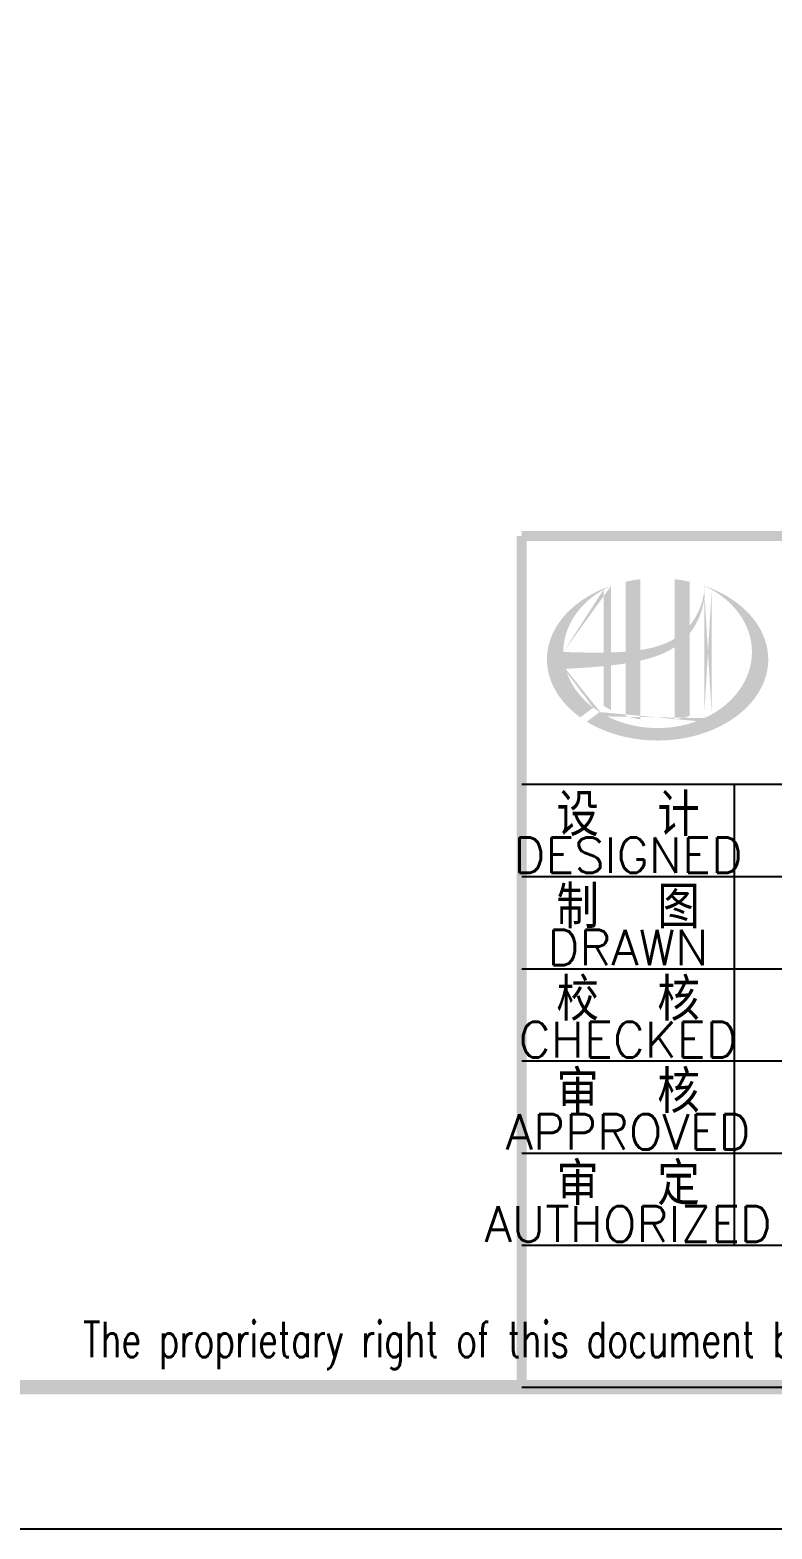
# Model space of a CAD drawing. Extents: x -14715 to 4269, y -24538 to -12228.
# Drawn here: x -12942 to -12889.7, y -24537.6 to -24431.9 of the extents above; entities that cross this region are included whole.
import ezdxf
from ezdxf.enums import TextEntityAlignment as Align

# ---------------------------------------------------------------- set-up
doc = ezdxf.new("R2010")
doc.units = 0
doc.header["$LTSCALE"] = 2000
doc.header["$MEASUREMENT"] = 0
doc.layers.get('0').update_dxf_attribs({"linetype": 'CONTINUOUS'})
doc.styles.add('ECEC_TQ', font='txt_l.shx', dxfattribs={"bigfont": 'hztxt_l.shx'})

msp = doc.modelspace()

# ---------------------------------------------------------------- hatches: boundary and pattern name
h = msp.add_hatch(color=256)
edge = h.paths.add_edge_path()
edge.add_spline(control_points=[(-12898.957, -24476.346), (-12898.896, -24476.332), (-12898.835, -24476.318), (-12898.344, -24476.199), (-12897.918, -24476.069), (-12897.168, -24475.758), (-12896.838, -24475.588), (-12896.53, -24475.383)], knot_values=[61.629012, 61.629012, 61.629012, 61.629012, 63.3304306, 63.3304306, 75.3536336, 75.3536336, 85.3986489, 85.3986489, 85.3986489, 85.3986489], degree=3, periodic=0)
edge.add_line((-12896.53, -24475.383), (-12896.53, -24480.485))
edge.add_spline(control_points=[(-12896.53, -24480.485), (-12896.358, -24480.457), (-12896.188, -24480.424), (-12895.841, -24480.343), (-12895.664, -24480.295), (-12895.49, -24480.241)], knot_values=[4.9084564, 4.9084564, 4.9084564, 4.9084564, 4.9928212, 4.9928212, 5.0830337, 5.0830337, 5.0830337, 5.0830337], degree=3, periodic=0)
edge.add_line((-12895.49, -24480.241), (-12895.49, -24474.426))
edge.add_spline(control_points=[(-12895.49, -24474.426), (-12895.403, -24474.317), (-12895.321, -24474.203), (-12895.061, -24473.807), (-12894.904, -24473.507), (-12894.611, -24472.779), (-12894.499, -24472.342), (-12894.452, -24471.888), (-12894.451, -24471.876), (-12894.45, -24471.863)], knot_values=[97.9917441, 97.9917441, 97.9917441, 97.9917441, 101.6421898, 101.6421898, 110.3379755, 110.3379755, 121.9343221, 121.9343221, 122.2706915, 122.2706915, 122.2706915, 122.2706915], degree=3, periodic=0)
edge.add_line((-12894.45, -24471.863), (-12894.45, -24471.159))
edge.add_spline(control_points=[(-12894.45, -24471.159), (-12894.451, -24471.235), (-12894.454, -24471.312), (-12894.46, -24471.389)], knot_values=[126.194075, 126.194075, 126.194075, 126.194075, 128.3967624, 128.3967624, 128.3967624, 128.3967624], degree=3, periodic=0)
edge.add_spline(control_points=[(-12894.46, -24471.389), (-12894.465, -24471.451), (-12894.471, -24471.513), (-12894.479, -24471.575)], knot_values=[124.4170495, 124.4170495, 124.4170495, 124.4170495, 126.194075, 126.194075, 126.194075, 126.194075], degree=3, periodic=0)
edge.add_spline(control_points=[(-12894.479, -24471.575), (-12894.49, -24471.666), (-12894.505, -24471.757), (-12894.523, -24471.848)], knot_values=[121.8052898, 121.8052898, 121.8052898, 121.8052898, 124.4170495, 124.4170495, 124.4170495, 124.4170495], degree=3, periodic=0)
edge.add_spline(control_points=[(-12894.523, -24471.848), (-12894.547, -24471.97), (-12894.576, -24472.091), (-12894.611, -24472.211)], knot_values=[118.3157402, 118.3157402, 118.3157402, 118.3157402, 121.8052898, 121.8052898, 121.8052898, 121.8052898], degree=3, periodic=0)
edge.add_spline(control_points=[(-12894.611, -24472.211), (-12894.646, -24472.332), (-12894.686, -24472.453), (-12894.732, -24472.571)], knot_values=[114.7959879, 114.7959879, 114.7959879, 114.7959879, 118.3157402, 118.3157402, 118.3157402, 118.3157402], degree=3, periodic=0)
edge.add_spline(control_points=[(-12894.732, -24472.571), (-12894.777, -24472.688), (-12894.826, -24472.804), (-12894.881, -24472.917)], knot_values=[111.3296409, 111.3296409, 111.3296409, 111.3296409, 114.7959879, 114.7959879, 114.7959879, 114.7959879], degree=3, periodic=0)
edge.add_spline(control_points=[(-12894.881, -24472.917), (-12894.936, -24473.033), (-12894.996, -24473.146), (-12895.061, -24473.257)], knot_values=[107.7952896, 107.7952896, 107.7952896, 107.7952896, 111.3296409, 111.3296409, 111.3296409, 111.3296409], degree=3, periodic=0)
edge.add_spline(control_points=[(-12895.061, -24473.257), (-12895.124, -24473.365), (-12895.191, -24473.471), (-12895.262, -24473.573)], knot_values=[104.3435789, 104.3435789, 104.3435789, 104.3435789, 107.7952896, 107.7952896, 107.7952896, 107.7952896], degree=3, periodic=0)
edge.add_spline(control_points=[(-12895.262, -24473.573), (-12895.334, -24473.677), (-12895.41, -24473.778), (-12895.49, -24473.875)], knot_values=[100.8506997, 100.8506997, 100.8506997, 100.8506997, 104.3435789, 104.3435789, 104.3435789, 104.3435789], degree=3, periodic=0)
edge.add_line((-12895.49, -24473.875), (-12895.49, -24470.782))
edge.add_spline(control_points=[(-12895.49, -24470.782), (-12895.83, -24470.706), (-12896.178, -24470.647), (-12896.53, -24470.606)], knot_values=[4.4239994, 4.4239994, 4.4239994, 4.4239994, 4.5587406, 4.5587406, 4.5587406, 4.5587406], degree=3, periodic=0)
edge.add_line((-12896.53, -24470.606), (-12896.53, -24474.788))
edge.add_spline(control_points=[(-12896.53, -24474.788), (-12897.249, -24475.233), (-12898.091, -24475.465), (-12898.957, -24475.596)], knot_values=[63.2462151, 63.2462151, 63.2462151, 63.2462151, 87.6891235, 87.6891235, 87.6891235, 87.6891235], degree=3, periodic=0)
edge.add_line((-12898.957, -24475.596), (-12898.957, -24470.606))
edge.add_spline(control_points=[(-12898.957, -24470.606), (-12899.308, -24470.647), (-12899.656, -24470.706), (-12899.997, -24470.782)], knot_values=[4.8660382, 4.8660382, 4.8660382, 4.8660382, 5.0007773, 5.0007773, 5.0007773, 5.0007773], degree=3, periodic=0)
edge.add_line((-12899.997, -24470.782), (-12899.997, -24475.71))
edge.add_spline(control_points=[(-12899.997, -24475.71), (-12900.014, -24475.711), (-12900.363, -24475.738), (-12900.709, -24475.755), (-12901.037, -24475.766)], knot_values=[43.6573559, 43.6573559, 43.6573559, 43.6573559, 44.1342527, 53.4970917, 53.4970917, 53.4970917, 53.4970917], degree=3, periodic=0)
edge.add_line((-12901.037, -24475.766), (-12901.037, -24471.074))
edge.add_spline(control_points=[(-12901.037, -24471.074), (-12901.207, -24471.133), (-12901.375, -24471.196), (-12901.539, -24471.263)], knot_values=[5.1415698, 5.1415698, 5.1415698, 5.1415698, 5.2129208, 5.2129208, 5.2129208, 5.2129208], degree=3, periodic=0)
edge.add_spline(control_points=[(-12901.539, -24471.263), (-12901.608, -24471.291), (-12901.676, -24471.32), (-12901.998, -24471.462), (-12902.244, -24471.585), (-12902.479, -24471.717)], knot_values=[5.2129208, 5.2129208, 5.2129208, 5.2129208, 5.2429596, 5.2429596, 5.3556227, 5.3556227, 5.3556227, 5.3556227], degree=3, periodic=0)
edge.add_spline(control_points=[(-12902.479, -24471.717), (-12902.627, -24471.8), (-12902.772, -24471.888), (-12902.912, -24471.979)], knot_values=[5.3556227, 5.3556227, 5.3556227, 5.3556227, 5.4269737, 5.4269737, 5.4269737, 5.4269737], degree=3, periodic=0)
edge.add_spline(control_points=[(-12902.912, -24471.979), (-12902.986, -24472.027), (-12903.059, -24472.076), (-12903.194, -24472.171), (-12903.256, -24472.216), (-12903.317, -24472.262)], knot_values=[5.4269737, 5.4269737, 5.4269737, 5.4269737, 5.4647645, 5.4647645, 5.4983247, 5.4983247, 5.4983247, 5.4983247], degree=3, periodic=0)
edge.add_spline(control_points=[(-12903.317, -24472.262), (-12903.578, -24472.458), (-12903.819, -24472.667), (-12904.038, -24472.886)], knot_values=[5.4983247, 5.4983247, 5.4983247, 5.4983247, 5.6410266, 5.6410266, 5.6410266, 5.6410266], degree=3, periodic=0)
edge.add_spline(control_points=[(-12904.038, -24472.886), (-12904.108, -24472.956), (-12904.175, -24473.027), (-12904.38, -24473.253), (-12904.509, -24473.412), (-12904.626, -24473.574)], knot_values=[5.6410266, 5.6410266, 5.6410266, 5.6410266, 5.6865694, 5.6865694, 5.7837285, 5.7837285, 5.7837285, 5.7837285], degree=3, periodic=0)
edge.add_spline(control_points=[(-12904.626, -24473.574), (-12904.778, -24473.782), (-12904.911, -24473.995), (-12905.042, -24474.245), (-12905.058, -24474.277), (-12905.074, -24474.309)], knot_values=[5.7837285, 5.7837285, 5.7837285, 5.7837285, 5.9083744, 5.9083744, 5.9264305, 5.9264305, 5.9264305, 5.9264305], degree=3, periodic=0)
edge.add_spline(control_points=[(-12905.074, -24474.309), (-12905.199, -24474.56), (-12905.299, -24474.816), (-12905.374, -24475.076)], knot_values=[5.9264305, 5.9264305, 5.9264305, 5.9264305, 6.0691324, 6.0691324, 6.0691324, 6.0691324], degree=3, periodic=0)
edge.add_spline(control_points=[(-12905.374, -24475.076), (-12905.406, -24475.187), (-12905.434, -24475.298), (-12905.488, -24475.56), (-12905.51, -24475.71), (-12905.524, -24475.861)], knot_values=[6.0691324, 6.0691324, 6.0691324, 6.0691324, 6.1301793, 6.1301793, 6.2118343, 6.2118343, 6.2118343, 6.2118343], degree=3, periodic=0)
edge.add_spline(control_points=[(-12905.524, -24475.861), (-12905.537, -24475.993), (-12905.543, -24476.125), (-12905.543, -24476.256)], knot_values=[6.2118343, 6.2118343, 6.2118343, 6.2118343, 6.2831853, 6.2831853, 6.2831853, 6.2831853], degree=3, periodic=0)
edge.add_spline(control_points=[(-12905.543, -24476.256), (-12905.543, -24476.35), (-12905.54, -24476.443), (-12905.534, -24476.536)], knot_values=[6.2831853, 6.2831853, 6.2831853, 6.2831853, 6.3336547, 6.3336547, 6.3336547, 6.3336547], degree=3, periodic=0)
edge.add_spline(control_points=[(-12905.534, -24476.536), (-12905.521, -24476.723), (-12905.496, -24476.909), (-12905.459, -24477.094)], knot_values=[6.3336547, 6.3336547, 6.3336547, 6.3336547, 6.4345936, 6.4345936, 6.4345936, 6.4345936], degree=3, periodic=0)
edge.add_spline(control_points=[(-12905.459, -24477.094), (-12905.456, -24477.106), (-12905.453, -24477.118), (-12905.414, -24477.303), (-12905.367, -24477.475), (-12905.308, -24477.645)], knot_values=[6.4345936, 6.4345936, 6.4345936, 6.4345936, 6.4412784, 6.4412784, 6.5355325, 6.5355325, 6.5355325, 6.5355325], degree=3, periodic=0)
edge.add_spline(control_points=[(-12905.308, -24477.645), (-12905.245, -24477.828), (-12905.17, -24478.008), (-12905.083, -24478.186)], knot_values=[6.5355325, 6.5355325, 6.5355325, 6.5355325, 6.6364714, 6.6364714, 6.6364714, 6.6364714], degree=3, periodic=0)
edge.add_spline(control_points=[(-12905.083, -24478.186), (-12905.061, -24478.231), (-12905.038, -24478.275), (-12904.944, -24478.452), (-12904.867, -24478.582), (-12904.784, -24478.711)], knot_values=[6.6364714, 6.6364714, 6.6364714, 6.6364714, 6.6618943, 6.6618943, 6.7374102, 6.7374102, 6.7374102, 6.7374102], degree=3, periodic=0)
edge.add_spline(control_points=[(-12904.784, -24478.711), (-12904.672, -24478.882), (-12904.548, -24479.05), (-12904.413, -24479.214)], knot_values=[6.7374102, 6.7374102, 6.7374102, 6.7374102, 6.8383491, 6.8383491, 6.8383491, 6.8383491], degree=3, periodic=0)
edge.add_spline(control_points=[(-12904.413, -24479.214), (-12904.354, -24479.286), (-12904.292, -24479.356), (-12904.147, -24479.516), (-12904.062, -24479.604), (-12903.973, -24479.691)], knot_values=[6.8383491, 6.8383491, 6.8383491, 6.8383491, 6.8825101, 6.8825101, 6.939288, 6.939288, 6.939288, 6.939288], degree=3, periodic=0)
edge.add_spline(control_points=[(-12903.973, -24479.691), (-12903.815, -24479.844), (-12903.646, -24479.993), (-12903.468, -24480.135)], knot_values=[6.939288, 6.939288, 6.939288, 6.939288, 7.0402268, 7.0402268, 7.0402268, 7.0402268], degree=3, periodic=0)
edge.add_spline(control_points=[(-12903.468, -24480.135), (-12903.378, -24480.206), (-12903.286, -24480.275), (-12903.192, -24480.343)], knot_values=[7.0402268, 7.0402268, 7.0402268, 7.0402268, 7.0906963, 7.0906963, 7.0906963, 7.0906963], degree=3, periodic=0)
edge.add_line((-12903.192, -24480.343), (-12902.28, -24479.659))
edge.add_ellipse((-12897.743, -24475.736), major_axis=(6.65, 0), ratio=0.8066765, start_angle=192.81901, end_angle=226.98533, ccw=False)
edge.add_spline(control_points=[(-12904.228, -24476.927), (-12903.987, -24476.912), (-12903.747, -24476.897), (-12902.86, -24476.842), (-12902.212, -24476.799), (-12901.557, -24476.736)], knot_values=[11.3982633, 11.3982633, 11.3982633, 11.3982633, 18.4072897, 18.4072897, 37.1809397, 37.1809397, 37.1809397, 37.1809397], degree=3, periodic=0)
edge.add_line((-12901.557, -24476.736), (-12901.557, -24479.526))
edge.add_spline(control_points=[(-12901.557, -24479.526), (-12901.521, -24479.549), (-12901.485, -24479.571), (-12901.316, -24479.673), (-12901.178, -24479.749), (-12901.037, -24479.82)], knot_values=[4.0499446, 4.0499446, 4.0499446, 4.0499446, 4.0720206, 4.0720206, 4.153257, 4.153257, 4.153257, 4.153257], degree=3, periodic=0)
edge.add_line((-12901.037, -24479.82), (-12901.037, -24476.681))
edge.add_spline(control_points=[(-12901.037, -24476.681), (-12900.715, -24476.645), (-12900.391, -24476.602), (-12900.042, -24476.548), (-12900.019, -24476.545), (-12899.997, -24476.541)], knot_values=[42.1350086, 42.1350086, 42.1350086, 42.1350086, 51.3072277, 51.3072277, 51.9485742, 51.9485742, 51.9485742, 51.9485742], degree=3, periodic=0)
edge.add_line((-12899.997, -24476.541), (-12899.997, -24480.241))
edge.add_spline(control_points=[(-12899.997, -24480.241), (-12899.66, -24480.346), (-12899.312, -24480.428), (-12898.957, -24480.485)], knot_values=[4.3417397, 4.3417397, 4.3417397, 4.3417397, 4.5163155, 4.5163155, 4.5163155, 4.5163155], degree=3, periodic=0)
edge.add_line((-12898.957, -24480.485), (-12898.957, -24476.346))
edge = h.paths.add_edge_path(flags=16)
edge.add_ellipse((-12897.743, -24475.736), major_axis=(6.65, 0), ratio=0.8066765, start_angle=124.98746, end_angle=179.99898, ccw=False)
edge.add_line((-12901.557, -24471.341), (-12901.557, -24475.777))
edge.add_spline(control_points=[(-12901.557, -24475.777), (-12902.51, -24475.79), (-12903.45, -24475.76), (-12904.394, -24475.736)], knot_values=[11.2737302, 11.2737302, 11.2737302, 11.2737302, 38.6875129, 38.6875129, 38.6875129, 38.6875129], degree=3, periodic=0)
edge = h.paths.add_edge_path()
edge.add_spline(control_points=[(-12902.732, -24480.648), (-12902.421, -24480.838), (-12902.09, -24481.011), (-12901.243, -24481.383), (-12900.711, -24481.561), (-12899.603, -24481.827), (-12899.029, -24481.914), (-12897.867, -24481.992), (-12897.281, -24481.982), (-12896.125, -24481.868), (-12895.556, -24481.762), (-12894.466, -24481.462), (-12893.945, -24481.267), (-12892.976, -24480.798), (-12892.528, -24480.524), (-12891.728, -24479.915), (-12891.376, -24479.579), (-12890.783, -24478.864), (-12890.542, -24478.486), (-12890.178, -24477.704), (-12890.055, -24477.302), (-12889.93, -24476.49), (-12889.927, -24476.08), (-12890.042, -24475.266), (-12890.16, -24474.86), (-12890.516, -24474.073), (-12890.754, -24473.691), (-12891.342, -24472.969), (-12891.692, -24472.63), (-12892.49, -24472.013), (-12892.938, -24471.736), (-12893.75, -24471.339), (-12894.093, -24471.197), (-12894.45, -24471.074)], knot_values=[0.8864206, 0.8864206, 0.8864206, 0.8864206, 1.0405566, 1.0405566, 1.2611724, 1.2611724, 1.4817883, 1.4817883, 1.7024042, 1.7024042, 1.9230201, 1.9230201, 2.1436359, 2.1436359, 2.3642518, 2.3642518, 2.5848677, 2.5848677, 2.8054836, 2.8054836, 3.0260994, 3.0260994, 3.2467153, 3.2467153, 3.4685202, 3.4685202, 3.6903251, 3.6903251, 3.9121301, 3.9121301, 4.133935, 4.133935, 4.2832086, 4.2832086, 4.2832086, 4.2832086], degree=3, periodic=0)
edge.add_line((-12894.45, -24471.074), (-12894.45, -24471.075))
edge.add_spline(control_points=[(-12894.45, -24471.076), (-12894.45, -24471.103), (-12894.45, -24471.131), (-12894.45, -24471.159)], knot_values=[128.3967624, 128.3967624, 128.3967624, 128.3967624, 129.1921934, 129.1921934, 129.1921934, 129.1921934], degree=3, periodic=0)
edge.add_line((-12894.45, -24471.159), (-12894.45, -24480.397))
edge.add_ellipse((-12897.743, -24475.736), major_axis=(6.65, 0), ratio=0.8066765, start_angle=232.10542, end_angle=299.68334, ccw=False)
edge.add_line((-12901.828, -24479.97), (-12902.732, -24480.648))
edge = h.paths.add_edge_path(flags=16)
edge.add_ellipse((-12897.743, -24475.736), major_axis=(6.65, 0), ratio=0.8066765, start_angle=304.98746, end_angle=415.01211, ccw=False)
edge.add_line((-12893.93, -24480.132), (-12893.93, -24471.341))

# ---------------------------------------------------------------- linework, layer by layer
for p, q in [((-12907.322, -24485.063), (-12797.322, -24485.063)), ((-12892.322, -24517.563), (-12892.322, -24485.063)), ((-12907.322, -24491.563), (-12852.322, -24491.563)), ((-12907.322, -24498.063), (-12852.322, -24498.063)), ((-12907.322, -24504.563), (-12852.322, -24504.563)), ((-12907.322, -24511.063), (-12852.322, -24511.063)), ((-12907.322, -24517.563), (-12727.322, -24517.563)), ((-12907.322, -24527.563), (-12727.322, -24527.563)), ((-12717.322, -24537.563), (-13558.322, -24537.563))]:
    msp.add_line(p, q)
at = {"color": 0, "const_width": 1}
msp.add_lwpolyline([(-12727.322, -24527.563), (-13533.322, -24527.563), (-13533.322, -23953.563), (-12727.322, -23953.563)], close=True, dxfattribs=at)
at = {"const_width": 0.7}
for points in [[(-12727.322, -24467.563), (-12907.322, -24467.563)], [(-12907.322, -24467.563), (-12907.322, -24527.563)]]:
    msp.add_lwpolyline(points, dxfattribs=at)

# ---------------------------------------------------------------- texts
at = {"style": 'ECEC_TQ'}
for s, height, p in [('设  计', 3, (-12899.822, -24487.063)), ('DESIGNED', 2.5, (-12899.822, -24490.063)), ('制  图', 3, (-12899.822, -24493.563)), ('DRAWN', 2.5, (-12899.822, -24496.563)), ('校  核', 3, (-12899.822, -24500.063)), ('CHECKED', 2.5, (-12899.822, -24503.063)), ('审  核', 3, (-12899.822, -24506.563)), ('APPROVED', 2.5, (-12899.822, -24509.563)), ('审  定', 3, (-12899.822, -24513.063)), ('AUTHORIZED', 2.5, (-12899.822, -24516.063))]:
    msp.add_text(s, height=height, dxfattribs=at).set_placement(p, align=Align.MIDDLE)
at = {"style": 'ECEC_TQ', "width": 0.72}
msp.add_text('The proprietary right of this document belongs to Anhui Huadong Chemical And Medical Engineering  Co.,Ltd.  and any replication or transfer to the 3rd. side is forbidden without its permission. ', height=2.5, dxfattribs=at).set_placement((-12817.322, -24524.563), align=Align.MIDDLE)

doc.saveas('drawing.dxf')
